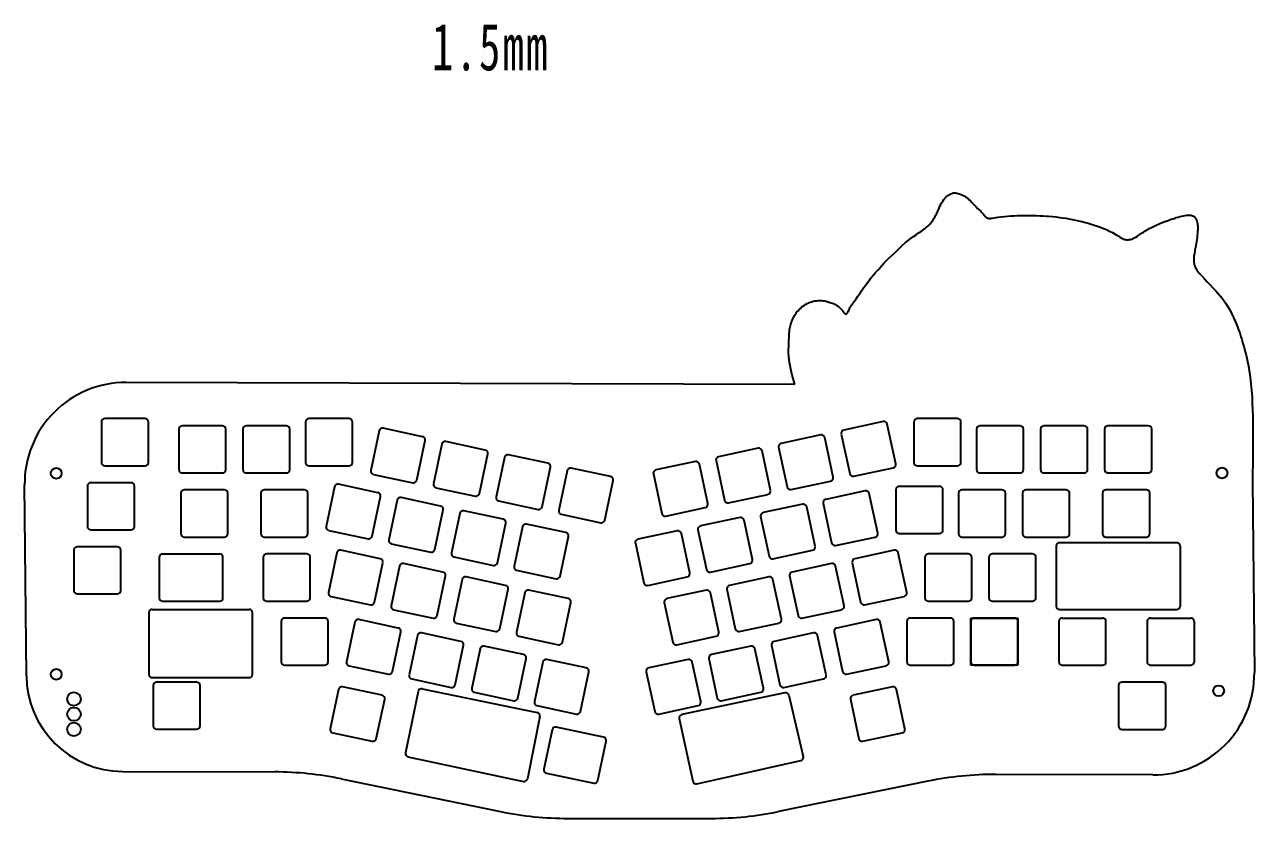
# Model space of a CAD drawing. Extents: x 1237 to 2260, y -732 to 1015.
# Drawn here: x 1858.7 to 2224.5, y 423.8 to 659.8 of the extents above; entities that cross this region are included whole.
import ezdxf

# ---------------------------------------------------------------- set-up
doc = ezdxf.new("R2010")
doc.units = 0
doc.layers.add('尺寸线层', color=3, linetype='Continuous', lineweight=18)
doc.styles.add('标准', font='', dxfattribs={"width": 0.667})
doc.styles.get('标准').set_extended_font_data('宋体')

msp = doc.modelspace()

# ---------------------------------------------------------------- linework, layer by layer
for p, q in [((2087.74, 552.77), (1888.91, 553.44)), ((2223.93, 523.93), (2224.45, 467.18)), ((1859.18, 466.22), (1858.66, 522.97)), ((1899.67, 502.42), (1916.67, 502.42)), ((2165.47, 504.78), (2165.47, 486.92)), ((2202.34, 504.78), (2202.34, 486.92)), ((1899.67, 488.42), (1916.67, 488.42)), ((1896.59, 485.96), (1925.47, 485.96)), ((2167.31, 483.37), (2179.31, 483.37)), ((2193.51, 483.37), (2205.51, 483.37)), ((2206.51, 482.37), (2206.51, 470.37)), ((2167.31, 469.37), (2179.31, 469.37)), ((2193.51, 469.37), (2205.51, 469.37)), ((1896.59, 465.66), (1925.47, 465.66)), ((1976.92, 462.36), (2011.15, 455.29)), ((2085.97, 460.43), (2090.28, 442.21)), ((2011.93, 454.11), (2008.2, 435.58)), ((2053.4, 453.49), (2057.42, 434.84)), ((1972.68, 442.13), (2007.01, 434.8)), ((2058.62, 434.07), (2089.52, 441)), ((1887.85, 437.76), (1933.07, 437.61)), ((1952.84, 435.57), (2000.24, 425.84)), ((2194.2, 436.71), (2147.6, 436.87)), ((2127.3, 434.86), (2082.88, 425.81)), ((2020.35, 423.8), (2062.92, 423.8))]:
    msp.add_line(p, q)
at = {"color": 7, "linetype": 'Continuous', "lineweight": 25}
for p, q in [((1881.5, 541.66), (1881.5, 529.66)), ((1881.5, 541.66), (1881.5, 529.66)), ((1881.5, 541.66), (1881.5, 529.66)), ((1894.5, 542.66), (1882.5, 542.66)), ((1894.5, 542.66), (1882.5, 542.66)), ((1894.5, 542.66), (1882.5, 542.66)), ((1895.5, 529.66), (1895.5, 541.66)), ((1895.5, 529.66), (1895.5, 541.66)), ((1895.5, 529.66), (1895.5, 541.66)), ((1942.21, 541.66), (1942.21, 529.66)), ((1955.21, 542.66), (1943.21, 542.66)), ((1956.21, 529.66), (1956.21, 541.66)), ((2114.08, 541.78), (2102.35, 539.28)), ((2123.17, 541.66), (2123.17, 529.66)), ((2136.17, 542.66), (2124.17, 542.66)), ((2137.17, 529.66), (2137.17, 541.66)), ((1904.52, 539.52), (1904.52, 527.52)), ((1917.52, 540.52), (1905.52, 540.52)), ((1918.52, 527.52), (1918.52, 539.52)), ((1923.57, 539.52), (1923.57, 527.52)), ((1936.57, 540.52), (1924.57, 540.52)), ((1937.57, 527.52), (1937.57, 539.52)), ((1964.11, 539.03), (1961.62, 527.29)), ((1977.04, 537.3), (1965.3, 539.8)), ((2095.45, 537.82), (2083.71, 535.32)), ((2101.58, 538.1), (2104.07, 526.36)), ((2117.77, 529.27), (2115.27, 541.01)), ((2141.8, 539.52), (2141.8, 527.52)), ((2154.8, 540.52), (2142.8, 540.52)), ((2155.8, 527.52), (2155.8, 539.52)), ((2160.85, 539.52), (2160.85, 527.52)), ((2160.85, 539.52), (2160.85, 527.52)), ((2173.85, 540.52), (2161.85, 540.52)), ((2174.85, 527.52), (2174.85, 539.52)), ((2179.9, 539.52), (2179.9, 527.52)), ((2192.9, 540.52), (2180.9, 540.52)), ((2193.9, 527.52), (2193.9, 539.52)), ((2193.9, 527.52), (2193.9, 539.52)), ((1975.31, 524.38), (1977.81, 536.12)), ((1982.75, 535.07), (1980.25, 523.33)), ((1995.67, 533.34), (1983.93, 535.84)), ((2082.94, 534.14), (2085.44, 522.4)), ((2099.13, 525.31), (2096.64, 537.05)), ((1993.94, 520.42), (1996.44, 532.16)), ((2001.38, 531.11), (1998.88, 519.37)), ((2014.3, 529.38), (2002.56, 531.88)), ((2076.82, 533.86), (2065.08, 531.36)), ((2080.5, 521.35), (2078, 533.09)), ((1882.5, 528.66), (1894.5, 528.66)), ((1882.5, 528.66), (1894.5, 528.66)), ((1882.5, 528.66), (1894.5, 528.66)), ((1943.21, 528.66), (1955.21, 528.66)), ((2012.58, 516.46), (2015.07, 528.2)), ((2020.01, 527.15), (2017.52, 515.41)), ((2032.94, 525.42), (2021.2, 527.92)), ((2058.18, 529.9), (2046.45, 527.4)), ((2061.86, 517.39), (2059.37, 529.13)), ((2064.31, 530.18), (2066.8, 518.44)), ((2105.26, 525.59), (2117, 528.08)), ((2124.17, 528.66), (2136.17, 528.66)), ((1890.34, 523.61), (1878.34, 523.61)), ((1890.34, 523.61), (1878.34, 523.61)), ((1890.34, 523.61), (1878.34, 523.61)), ((1905.52, 526.52), (1917.52, 526.52)), ((1924.57, 526.52), (1936.57, 526.52)), ((1963.76, 520.65), (1952.02, 523.15)), ((1962.39, 526.1), (1974.12, 523.61)), ((2031.21, 512.5), (2033.71, 524.24)), ((2045.68, 526.22), (2048.17, 514.48)), ((2086.62, 521.63), (2098.36, 524.12)), ((2142.8, 526.52), (2154.8, 526.52)), ((2161.85, 526.52), (2173.85, 526.52)), ((2180.9, 526.52), (2192.9, 526.52)), ((1877.34, 522.61), (1877.34, 510.61)), ((1877.34, 522.61), (1877.34, 510.61)), ((1877.34, 522.61), (1877.34, 510.61)), ((1891.34, 510.61), (1891.34, 522.61)), ((1891.34, 510.61), (1891.34, 522.61)), ((1891.34, 510.61), (1891.34, 522.61)), ((1905.12, 520.47), (1905.12, 508.47)), ((1918.12, 521.47), (1906.12, 521.47)), ((1919.12, 508.47), (1919.12, 520.47)), ((1928.93, 520.47), (1928.93, 508.47)), ((1941.93, 521.47), (1929.93, 521.47)), ((1942.93, 508.47), (1942.93, 520.47)), ((1950.83, 522.38), (1948.34, 510.64)), ((1962.03, 507.73), (1964.53, 519.47)), ((1981.02, 522.14), (1992.76, 519.65)), ((2067.99, 517.67), (2079.73, 520.16)), ((2108.72, 521.17), (2096.99, 518.67)), ((2112.41, 508.66), (2109.91, 520.4)), ((2117.81, 521.53), (2117.81, 509.53)), ((2130.81, 522.53), (2118.81, 522.53)), ((2131.81, 509.53), (2131.81, 521.53)), ((2136.44, 520.47), (2136.44, 508.47)), ((2149.44, 521.47), (2137.44, 521.47)), ((2150.44, 508.47), (2150.44, 520.47)), ((2155.49, 520.47), (2155.49, 508.47)), ((2168.49, 521.47), (2156.49, 521.47)), ((2169.49, 508.47), (2169.49, 520.47)), ((2179.31, 520.47), (2179.31, 508.47)), ((2192.31, 521.47), (2180.31, 521.47)), ((2193.31, 508.47), (2193.31, 520.47)), ((1969.47, 518.42), (1966.97, 506.68)), ((1982.39, 516.69), (1970.65, 519.19)), ((1999.65, 518.18), (2011.39, 515.69)), ((2049.36, 513.71), (2061.09, 516.2)), ((2090.09, 517.21), (2078.35, 514.71)), ((2093.77, 504.7), (2091.28, 516.44)), ((2096.22, 517.49), (2098.71, 505.75)), ((1980.66, 503.77), (1983.16, 515.51)), ((1988.1, 514.46), (1985.6, 502.72)), ((2001.02, 512.73), (1989.28, 515.23)), ((2018.29, 514.22), (2030.03, 511.73)), ((2071.46, 513.25), (2059.72, 510.75)), ((2075.14, 500.74), (2072.64, 512.48)), ((2077.58, 513.53), (2080.08, 501.79)), ((1878.34, 509.61), (1890.34, 509.61)), ((1878.34, 509.61), (1890.34, 509.61)), ((1878.34, 509.61), (1890.34, 509.61)), ((1949.11, 509.45), (1960.84, 506.96)), ((1999.3, 499.81), (2001.79, 511.55)), ((2006.73, 510.5), (2004.24, 498.76)), ((2019.66, 508.77), (2007.92, 511.27)), ((2052.82, 509.29), (2041.09, 506.79)), ((2056.5, 496.78), (2054.01, 508.52)), ((2058.95, 509.57), (2061.44, 497.83)), ((2118.81, 508.53), (2130.81, 508.53)), ((1906.12, 507.47), (1918.12, 507.47)), ((1929.93, 507.47), (1941.93, 507.47)), ((1967.74, 505.49), (1979.48, 503)), ((2017.93, 495.85), (2020.43, 507.59)), ((2040.32, 505.61), (2042.81, 493.87)), ((2099.9, 504.98), (2111.64, 507.47)), ((2137.44, 507.47), (2149.44, 507.47)), ((2156.49, 507.47), (2168.49, 507.47)), ((2201.34, 505.78), (2166.47, 505.78)), ((2180.31, 507.47), (2192.31, 507.47)), ((1873.27, 503.56), (1873.27, 491.56)), ((1873.27, 503.56), (1873.27, 491.56)), ((1873.27, 503.56), (1873.27, 491.56)), ((1873.27, 503.56), (1873.27, 491.56)), ((1873.27, 503.56), (1873.27, 491.56)), ((1886.27, 504.56), (1874.27, 504.56)), ((1886.27, 504.56), (1874.27, 504.56)), ((1886.27, 504.56), (1874.27, 504.56)), ((1886.27, 504.56), (1874.27, 504.56)), ((1886.27, 504.56), (1874.27, 504.56)), ((1887.27, 491.56), (1887.27, 503.56)), ((1887.27, 491.56), (1887.27, 503.56)), ((1887.27, 491.56), (1887.27, 503.56)), ((1887.27, 491.56), (1887.27, 503.56)), ((1887.27, 491.56), (1887.27, 503.56)), ((1898.67, 501.42), (1898.67, 489.42)), ((1917.67, 489.42), (1917.67, 501.42)), ((1929.63, 501.42), (1929.63, 489.42)), ((1942.63, 502.42), (1930.63, 502.42)), ((1943.63, 489.42), (1943.63, 501.42)), ((1951.53, 502.75), (1949.04, 491.01)), ((1964.46, 501.02), (1952.72, 503.52)), ((1986.37, 501.53), (1998.11, 499.04)), ((2081.26, 501.02), (2093, 503.51)), ((2117.34, 503.52), (2105.61, 501.02)), ((2121.03, 491.01), (2118.53, 502.75)), ((2126.43, 501.42), (2126.43, 489.42)), ((2139.43, 502.42), (2127.43, 502.42)), ((2140.43, 489.42), (2140.43, 501.42)), ((2145.48, 501.42), (2145.48, 489.42)), ((2158.48, 502.42), (2146.48, 502.42)), ((2159.48, 489.42), (2159.48, 501.42)), ((1962.73, 488.1), (1965.23, 499.84)), ((1970.17, 498.79), (1967.67, 487.05)), ((1983.09, 497.06), (1971.35, 499.56)), ((2005.01, 497.57), (2016.75, 495.08)), ((2062.63, 497.06), (2074.37, 499.55)), ((2098.71, 499.56), (2086.97, 497.06)), ((2102.39, 487.05), (2099.9, 498.79)), ((2104.84, 499.84), (2107.33, 488.1)), ((1981.36, 484.14), (1983.86, 495.88)), ((1988.8, 494.83), (1986.3, 483.09)), ((2001.72, 493.1), (1989.98, 495.6)), ((2044, 493.1), (2055.73, 495.59)), ((2080.08, 495.6), (2068.34, 493.1)), ((2083.76, 483.09), (2081.26, 494.83)), ((2086.2, 495.88), (2088.7, 484.14)), ((1874.27, 490.56), (1886.27, 490.56)), ((1874.27, 490.56), (1886.27, 490.56)), ((1874.27, 490.56), (1886.27, 490.56)), ((1874.27, 490.56), (1886.27, 490.56)), ((1874.27, 490.56), (1886.27, 490.56)), ((2000, 480.18), (2002.49, 491.92)), ((2007.43, 490.87), (2004.94, 479.13)), ((2020.36, 489.14), (2008.62, 491.64)), ((2061.44, 491.64), (2049.71, 489.14)), ((2065.12, 479.13), (2062.63, 490.87)), ((2067.57, 491.92), (2070.06, 480.18)), ((1930.63, 488.42), (1942.63, 488.42)), ((1949.81, 489.82), (1961.54, 487.33)), ((2018.63, 476.22), (2021.13, 487.96)), ((2048.94, 487.96), (2051.43, 476.22)), ((2108.52, 487.33), (2120.26, 489.82)), ((2127.43, 488.42), (2139.43, 488.42)), ((2146.48, 488.42), (2158.48, 488.42)), ((1895.59, 484.96), (1895.59, 466.66)), ((1926.47, 466.66), (1926.47, 484.96)), ((1947.98, 483.37), (1935.98, 483.37)), ((1969.81, 480.41), (1958.07, 482.91)), ((1968.44, 485.86), (1980.18, 483.37)), ((2089.88, 483.37), (2101.62, 485.86)), ((2111.98, 482.91), (2100.25, 480.41)), ((2134.07, 483.37), (2122.07, 483.37)), ((2153.12, 483.37), (2141.12, 483.37)), ((2166.47, 485.92), (2201.34, 485.92)), ((1934.98, 482.37), (1934.98, 470.37)), ((1948.98, 470.37), (1948.98, 482.37)), ((1956.88, 482.14), (1954.39, 470.4)), ((1968.08, 467.49), (1970.58, 479.23)), ((1987.07, 481.9), (1998.81, 479.41)), ((2071.25, 479.41), (2082.99, 481.9)), ((2099.48, 479.23), (2101.97, 467.49)), ((2115.67, 470.4), (2113.17, 482.14)), ((2121.07, 482.37), (2121.07, 470.37)), ((2135.07, 470.37), (2135.07, 482.37)), ((2140.12, 482.37), (2140.12, 470.37)), ((2154.12, 470.37), (2154.12, 482.37)), ((2166.31, 482.37), (2166.31, 470.37)), ((2180.31, 470.37), (2180.31, 482.37)), ((2192.51, 482.37), (2192.51, 470.37)), ((1975.52, 478.18), (1973.02, 466.44)), ((1988.44, 476.45), (1976.7, 478.95)), ((2005.71, 477.94), (2017.45, 475.45)), ((2052.62, 475.45), (2064.35, 477.94)), ((2093.35, 478.95), (2081.61, 476.45)), ((2097.03, 466.44), (2094.54, 478.18)), ((1986.71, 463.53), (1989.21, 475.27)), ((1994.15, 474.22), (1991.65, 462.48)), ((2007.07, 472.49), (1995.33, 474.99)), ((2074.72, 474.99), (2062.98, 472.49)), ((2078.4, 462.48), (2075.9, 474.22)), ((2080.84, 475.27), (2083.34, 463.53)), ((1935.98, 469.37), (1947.98, 469.37)), ((1955.16, 469.21), (1966.89, 466.72)), ((2005.35, 459.57), (2007.84, 471.31)), ((2012.78, 470.26), (2010.29, 458.52)), ((2025.71, 468.53), (2013.97, 471.03)), ((2056.08, 471.03), (2044.35, 468.53)), ((2059.76, 458.52), (2057.27, 470.26)), ((2062.21, 471.31), (2064.7, 459.57)), ((2103.16, 466.72), (2114.9, 469.21)), ((2122.07, 469.37), (2134.07, 469.37)), ((2141.12, 469.37), (2153.12, 469.37)), ((1973.79, 465.25), (1985.53, 462.76)), ((2023.98, 455.61), (2026.48, 467.35)), ((2043.58, 467.35), (2046.07, 455.61)), ((2084.52, 462.76), (2096.26, 465.25)), ((1896.89, 463.32), (1896.89, 451.32)), ((1909.89, 464.32), (1897.89, 464.32)), ((1910.89, 451.32), (1910.89, 463.32)), ((1952.07, 462.15), (1949.58, 450.41)), ((1965, 460.42), (1953.26, 462.92)), ((1975.74, 461.58), (1971.91, 443.32)), ((1992.42, 461.29), (2004.16, 458.8)), ((2084.79, 461.17), (2054.17, 454.67)), ((2065.89, 458.8), (2077.63, 461.29)), ((2116.79, 462.92), (2105.06, 460.42)), ((2120.48, 450.41), (2117.98, 462.15)), ((2184.07, 463.28), (2184.07, 451.28)), ((2197.07, 464.28), (2185.07, 464.28)), ((2198.07, 451.28), (2198.07, 463.28)), ((1963.27, 447.5), (1965.77, 459.24)), ((2011.06, 457.33), (2022.8, 454.84)), ((2047.26, 454.84), (2058.99, 457.33)), ((2104.29, 459.24), (2106.78, 447.5)), ((1897.89, 450.32), (1909.89, 450.32)), ((2015.59, 450.18), (2013.1, 438.45)), ((2030.85, 447.96), (2016.78, 450.95)), ((2185.07, 450.28), (2197.07, 450.28)), ((1950.35, 449.22), (1962.08, 446.73)), ((2029.12, 435.04), (2031.62, 446.78)), ((2107.97, 446.73), (2119.71, 449.22)), ((2013.87, 437.26), (2027.93, 434.27))]:
    msp.add_line(p, q, dxfattribs=at)
at = {"color": 0}
for p, q in [((2140.12, 483.37), (2154.12, 483.37)), ((2140.12, 469.37), (2140.12, 483.37)), ((2154.12, 483.37), (2154.12, 469.37)), ((2154.12, 469.37), (2140.12, 469.37))]:
    msp.add_line(p, q, dxfattribs=at)
msp.add_lwpolyline([(2087.74, 552.77), (2087.22, 554.64), (2086.97, 555.58), (2086.73, 556.52), (2086.55, 557.33), (2086.33, 558.42), (2086.17, 559.37), (2086.05, 560.33), (2086, 560.82), (2085.98, 561.11), (2085.92, 562.27), (2085.91, 563.24), (2085.93, 564.21), (2085.98, 565.74), (2086.03, 567.12), (2086.1, 568.09), (2086.15, 568.57), (2086.21, 569.05), (2086.3, 569.61), (2086.38, 570), (2086.49, 570.48), (2086.63, 570.95), (2086.78, 571.41), (2086.95, 571.87), (2087.14, 572.31), (2087.35, 572.75), (2087.65, 573.29), (2087.83, 573.6), (2088.11, 574), (2088.4, 574.39), (2088.71, 574.77), (2089.05, 575.12), (2089.4, 575.46), (2089.76, 575.79), (2090.15, 576.09), (2090.52, 576.34), (2090.97, 576.63), (2091.41, 576.86), (2091.85, 577.08), (2092.31, 577.26), (2092.78, 577.42), (2093.25, 577.56), (2093.73, 577.66), (2094.21, 577.73), (2094.7, 577.78), (2095.02, 577.79), (2095.66, 577.77), (2096.14, 577.72), (2096.62, 577.65), (2097.1, 577.55), (2097.58, 577.43), (2097.87, 577.35), (2098.52, 577.14), (2098.99, 576.97), (2099.44, 576.78), (2099.86, 576.57), (2100.14, 576.41), (2100.26, 576.33), (2100.63, 576.07), (2100.98, 575.77), (2101.32, 575.44), (2101.66, 575.08), (2102, 574.69), (2102.24, 574.39), (2102.53, 574.05), (2102.62, 573.96), (2102.71, 573.88), (2102.8, 573.82), (2102.91, 573.77), (2102.97, 573.76), (2103.05, 573.77), (2103.12, 573.81), (2103.2, 573.86), (2103.27, 573.93), (2103.34, 574.02), (2103.42, 574.12), (2103.48, 574.23), (2103.62, 574.49), (2103.88, 575.05), (2103.99, 575.3), (2104.13, 575.58), (2104.26, 575.81), (2104.39, 576.03), (2104.52, 576.23), (2104.65, 576.41), (2105.03, 576.92), (2105.18, 577.13), (2105.45, 577.5), (2105.98, 578.28), (2106.52, 579.08), (2107.07, 579.9), (2107.63, 580.72), (2108.19, 581.54), (2108.65, 582.18), (2109.35, 583.12), (2109.95, 583.88), (2110.29, 584.3), (2111.8, 586.12), (2112.61, 587.06), (2113.71, 588.31), (2114.37, 589.02), (2114.83, 589.5), (2115.74, 590.39), (2117.36, 591.92), (2118.56, 593.06), (2119.26, 593.72), (2119.71, 594.12), (2120.72, 595), (2121.48, 595.61), (2122.37, 596.29), (2123.02, 596.78), (2123.81, 597.35), (2124.58, 597.89), (2125.4, 598.45), (2126.2, 599.02), (2126.58, 599.31), (2126.96, 599.61), (2127.32, 599.93), (2127.52, 600.13), (2128, 600.62), (2128.31, 601), (2128.61, 601.38), (2128.89, 601.78), (2129.15, 602.19), (2129.4, 602.61), (2129.63, 603.05), (2129.85, 603.48), (2130.25, 604.36), (2130.64, 605.25), (2131.03, 606.08), (2131.27, 606.55), (2131.5, 606.97), (2131.76, 607.38), (2132.05, 607.78), (2132.26, 608.04), (2132.54, 608.35), (2132.72, 608.53), (2132.92, 608.71), (2133.11, 608.88), (2133.32, 609.04), (2133.53, 609.18), (2133.74, 609.32), (2133.96, 609.44), (2134.19, 609.55), (2134.42, 609.64), (2134.65, 609.71), (2134.88, 609.77), (2135.11, 609.8), (2135.4, 609.81), (2135.58, 609.8), (2135.82, 609.76), (2136.05, 609.71), (2136.28, 609.65), (2136.75, 609.48), (2137.24, 609.28), (2137.66, 609.09), (2138.11, 608.89), (2138.53, 608.66), (2138.73, 608.53), (2138.88, 608.43), (2139.12, 608.25), (2139.3, 608.09), (2139.65, 607.76), (2139.98, 607.4), (2140.31, 607.04), (2140.6, 606.71), (2140.97, 606.32), (2141.66, 605.63), (2142.12, 605.19), (2143.05, 604.31), (2143.39, 603.96), (2143.74, 603.57), (2144.04, 603.2), (2144.2, 603), (2144.37, 602.82), (2144.54, 602.65), (2144.72, 602.5), (2144.93, 602.38), (2145.13, 602.3), (2145.35, 602.25), (2145.58, 602.22), (2145.82, 602.22), (2146.07, 602.23), (2146.32, 602.26), (2146.58, 602.3), (2147.06, 602.38), (2147.61, 602.47), (2148.12, 602.55), (2149.12, 602.69), (2150.1, 602.8), (2151.06, 602.88), (2152.01, 602.95), (2152.95, 603), (2153.9, 603.03), (2154.84, 603.05), (2155.56, 603.07), (2156.74, 603.07), (2157.71, 603.07), (2158.67, 603.06), (2159.65, 603.04), (2160.62, 603.01), (2161.6, 602.97), (2162.57, 602.91), (2163.23, 602.86), (2164.52, 602.75), (2165.48, 602.64), (2166.45, 602.52), (2167.41, 602.39), (2168.37, 602.24), (2169.33, 602.08), (2170.28, 601.9), (2171.23, 601.7), (2172.17, 601.5), (2173.12, 601.27), (2174.26, 600.98), (2174.99, 600.79), (2175.92, 600.52), (2176.84, 600.24), (2177.76, 599.93), (2178.67, 599.6), (2179.57, 599.25), (2180.46, 598.86), (2181.34, 598.45), (2182.21, 598), (2183.07, 597.52), (2183.49, 597.27), (2183.91, 597), (2184.45, 596.64), (2185.17, 596.21), (2185.42, 596.1), (2185.64, 596.02), (2185.78, 595.98), (2186.05, 595.92), (2186.25, 595.9), (2186.46, 595.88), (2186.67, 595.87), (2186.88, 595.87), (2187.11, 595.89), (2187.44, 595.94), (2187.6, 595.97), (2187.79, 596.01), (2188.03, 596.07), (2188.25, 596.16), (2188.72, 596.39), (2189.18, 596.65), (2189.65, 596.93), (2190.11, 597.23), (2191.08, 597.88), (2191.46, 598.13), (2191.9, 598.4), (2192.33, 598.67), (2192.76, 598.92), (2193.18, 599.16), (2193.6, 599.39), (2194.43, 599.83), (2195.27, 600.23), (2196.11, 600.61), (2196.97, 600.96), (2197.85, 601.3), (2198.76, 601.63), (2199.23, 601.79), (2199.71, 601.95), (2200.2, 602.11), (2200.88, 602.32), (2201.22, 602.43), (2201.74, 602.59), (2202.27, 602.74), (2202.8, 602.88), (2203.33, 603), (2203.84, 603.1), (2204.33, 603.16), (2204.57, 603.18), (2204.8, 603.19), (2205.03, 603.2), (2205.24, 603.19), (2205.45, 603.17), (2205.65, 603.13), (2205.84, 603.09), (2206.08, 603), (2206.19, 602.95), (2206.35, 602.87), (2206.49, 602.76), (2206.63, 602.65), (2206.75, 602.52), (2206.87, 602.38), (2206.97, 602.23), (2207.07, 602.07), (2207.16, 601.89), (2207.24, 601.71), (2207.31, 601.51), (2207.37, 601.31), (2207.42, 601.1), (2207.47, 600.88), (2207.5, 600.65), (2207.53, 600.41), (2207.58, 599.91), (2207.59, 599.39), (2207.59, 598.84), (2207.56, 598.28), (2207.52, 597.7), (2207.46, 597.1), (2207.38, 596.51), (2207.21, 595.3), (2207, 594.1), (2206.9, 593.52), (2206.76, 592.78), (2206.69, 592.4), (2206.6, 591.86), (2206.51, 591.34), (2206.45, 590.84), (2206.4, 590.35), (2206.39, 589.88), (2206.4, 589.42), (2206.42, 589.19), (2206.45, 588.97), (2206.49, 588.75), (2206.54, 588.53), (2206.6, 588.31), (2206.63, 588.2), (2206.76, 587.89), (2206.85, 587.68), (2207.08, 587.26), (2207.33, 586.86), (2207.62, 586.46), (2207.93, 586.07), (2208.26, 585.68), (2208.77, 585.12), (2209.62, 584.19), (2210.31, 583.47), (2210.99, 582.76), (2212.32, 581.35), (2212.98, 580.64), (2213.61, 579.93), (2214.23, 579.21), (2214.83, 578.47), (2215.53, 577.52), (2215.94, 576.93), (2216.46, 576.12), (2216.95, 575.29), (2217.41, 574.45), (2217.85, 573.58), (2218.27, 572.7), (2218.67, 571.81), (2219.05, 570.91), (2219.4, 569.99), (2219.75, 569.07), (2220.07, 568.14), (2220.45, 567), (2220.68, 566.28), (2220.96, 565.34), (2221.24, 564.4), (2221.49, 563.46), (2221.74, 562.52), (2221.97, 561.58), (2222.19, 560.63), (2222.39, 559.69), (2222.58, 558.74), (2222.76, 557.79), (2222.92, 556.84), (2223.07, 555.88), (2223.19, 555.02), (2223.32, 553.97), (2223.43, 553.01), (2223.52, 552.05), (2223.61, 551.08), (2223.68, 550.12), (2223.74, 549.15), (2223.83, 547.21), (2223.9, 545.27), (2223.94, 543.33), (2223.95, 541.39), (2223.96, 536.95), (2223.94, 531.67), (2223.93, 523.93)])
for centre in [(1868.08, 526.4), (2214.82, 526.5), (1868.08, 466.64), (2213.82, 461.74)]:
    msp.add_circle(centre, 1.6)
at = {"color": 7, "linetype": 'Continuous', "lineweight": 25}
for centre in [(1873.34, 459.3), (1873.34, 454.8), (1873.34, 450.3)]:
    msp.add_circle(centre, 2, dxfattribs=at)
for centre, radius, start, end in [((1888.8, 523.3), 30.14, 89.7914, 180.6281), ((2166.47, 504.78), 1, 90, 180), ((2201.34, 504.78), 1, 0, 90), ((2166.47, 486.92), 1, 180, 270), ((2201.34, 486.92), 1, 270, 0), ((2205.51, 482.37), 1, 0, 90), ((2205.51, 470.37), 1, 270, 0), ((1887.95, 466.53), 28.77, 180.6281, 269.7914), ((1896.59, 466.66), 1, 180, 270), ((1925.47, 466.66), 1, 270, 0), ((2194.31, 466.85), 30.14, 269.7914, 0.6281), ((1976.71, 461.38), 1, 78.3349, 168.1791), ((2084.99, 460.2), 1, 13.3165, 101.9857), ((2010.95, 454.31), 1, 348.6206, 78.3349), ((2054.38, 453.7), 1, 101.9857, 192.1654), ((1972.89, 443.11), 1, 168.1791, 257.9479), ((2089.31, 441.98), 1, 282.6295, 13.3165), ((1932.74, 337.61), 100, 78.4023, 89.8082), ((2007.22, 435.78), 1, 257.9479, 348.6206), ((2147.25, 336.87), 100, 89.8021, 101.5087), ((2058.4, 435.05), 1, 192.1654, 282.6295), ((2020.35, 523.8), 100, 258.4023, 270), ((2062.92, 523.8), 100, 270, 281.5087)]:
    msp.add_arc(centre, radius, start, end)
for centre, start, end in [((1882.5, 541.66), 90, 180), ((1882.5, 541.66), 90, 180), ((1882.5, 541.66), 90, 180), ((1894.5, 541.66), 0, 90), ((1894.5, 541.66), 0, 90), ((1894.5, 541.66), 0, 90), ((1943.21, 541.66), 90, 180), ((1955.21, 541.66), 0, 90), ((2114.29, 540.8), 12, 102), ((2124.17, 541.66), 90, 180), ((2136.17, 541.66), 0, 90), ((1905.52, 539.52), 90, 180), ((1917.52, 539.52), 0, 90), ((1924.57, 539.52), 90, 180), ((1936.57, 539.52), 0, 90), ((1965.09, 538.82), 78, 168), ((2095.66, 536.84), 12, 102), ((2102.55, 538.31), 102, 192), ((2142.8, 539.52), 90, 180), ((2154.8, 539.52), 0, 90), ((2161.85, 539.52), 90, 180), ((2173.85, 539.52), 0, 90), ((2180.9, 539.52), 90, 180), ((2192.9, 539.52), 0, 90), ((1976.83, 536.33), 348, 78), ((1983.72, 534.86), 78, 168), ((2083.92, 534.34), 102, 192), ((1995.46, 532.36), 348, 78), ((2002.36, 530.9), 78, 168), ((2065.29, 530.38), 102, 192), ((2077.02, 532.88), 12, 102), ((1882.5, 529.66), 180, 270), ((1882.5, 529.66), 180, 270), ((1882.5, 529.66), 180, 270), ((1894.5, 529.66), 270, 0), ((1894.5, 529.66), 270, 0), ((1894.5, 529.66), 270, 0), ((1905.52, 527.52), 180, 270), ((1917.52, 527.52), 270, 0), ((1924.57, 527.52), 180, 270), ((1936.57, 527.52), 270, 0), ((1943.21, 529.66), 180, 270), ((1955.21, 529.66), 270, 0), ((1962.59, 527.08), 168, 258), ((2014.09, 528.4), 348, 78), ((2020.99, 526.94), 78, 168), ((2046.65, 526.42), 102, 192), ((2058.39, 528.92), 12, 102), ((2116.79, 529.06), 282, 12), ((2124.17, 529.66), 180, 270), ((2136.17, 529.66), 270, 0), ((2142.8, 527.52), 180, 270), ((2154.8, 527.52), 270, 0), ((2161.85, 527.52), 180, 270), ((2173.85, 527.52), 270, 0), ((2180.9, 527.52), 180, 270), ((2192.9, 527.52), 270, 0), ((1878.34, 522.61), 90, 180), ((1878.34, 522.61), 90, 180), ((1878.34, 522.61), 90, 180), ((1890.34, 522.61), 0, 90), ((1890.34, 522.61), 0, 90), ((1890.34, 522.61), 0, 90), ((1951.81, 522.17), 78, 168), ((1974.33, 524.59), 258, 348), ((1981.23, 523.12), 168, 258), ((2032.73, 524.44), 348, 78), ((2098.15, 525.1), 282, 12), ((2105.05, 526.57), 192, 282), ((1906.12, 520.47), 90, 180), ((1918.12, 520.47), 0, 90), ((1929.93, 520.47), 90, 180), ((1941.93, 520.47), 0, 90), ((1963.55, 519.68), 348, 78), ((1992.97, 520.63), 258, 348), ((2079.52, 521.14), 282, 12), ((2086.42, 522.61), 192, 282), ((2108.93, 520.19), 12, 102), ((2118.81, 521.53), 90, 180), ((2130.81, 521.53), 0, 90), ((2137.44, 520.47), 90, 180), ((2149.44, 520.47), 0, 90), ((2156.49, 520.47), 90, 180), ((2168.49, 520.47), 0, 90), ((2180.31, 520.47), 90, 180), ((2192.31, 520.47), 0, 90), ((1970.44, 518.21), 78, 168), ((1982.18, 515.71), 348, 78), ((1999.86, 519.16), 168, 258), ((2011.6, 516.67), 258, 348), ((2060.89, 517.18), 282, 12), ((2067.78, 518.65), 192, 282), ((2090.3, 516.23), 12, 102), ((2097.19, 517.7), 102, 192), ((1989.08, 514.25), 78, 168), ((2000.81, 511.75), 348, 78), ((2018.5, 515.2), 168, 258), ((2030.23, 512.71), 258, 348), ((2049.15, 514.69), 192, 282), ((2071.66, 512.27), 12, 102), ((2078.56, 513.73), 102, 192), ((1878.34, 510.61), 180, 270), ((1878.34, 510.61), 180, 270), ((1878.34, 510.61), 180, 270), ((1890.34, 510.61), 270, 0), ((1890.34, 510.61), 270, 0), ((1890.34, 510.61), 270, 0), ((1906.12, 508.47), 180, 270), ((1918.12, 508.47), 270, 0), ((1929.93, 508.47), 180, 270), ((1941.93, 508.47), 270, 0), ((1949.31, 510.43), 168, 258), ((2007.71, 510.29), 78, 168), ((2019.45, 507.79), 348, 78), ((2053.03, 508.31), 12, 102), ((2059.93, 509.77), 102, 192), ((2111.43, 508.45), 282, 12), ((2118.81, 509.53), 180, 270), ((2130.81, 509.53), 270, 0), ((2137.44, 508.47), 180, 270), ((2149.44, 508.47), 270, 0), ((2156.49, 508.47), 180, 270), ((2168.49, 508.47), 270, 0), ((2180.31, 508.47), 180, 270), ((2192.31, 508.47), 270, 0), ((1961.05, 507.94), 258, 348), ((1967.95, 506.47), 168, 258), ((2041.29, 505.81), 102, 192), ((2099.69, 505.96), 192, 282), ((1874.27, 503.56), 90, 180), ((1874.27, 503.56), 90, 180), ((1874.27, 503.56), 90, 180), ((1874.27, 503.56), 90, 180), ((1874.27, 503.56), 90, 180), ((1886.27, 503.56), 0, 90), ((1886.27, 503.56), 0, 90), ((1886.27, 503.56), 0, 90), ((1886.27, 503.56), 0, 90), ((1886.27, 503.56), 0, 90), ((1899.67, 501.42), 90, 180), ((1916.67, 501.42), 0, 90), ((1930.63, 501.42), 90, 180), ((1942.63, 501.42), 0, 90), ((1952.51, 502.54), 78, 168), ((1979.69, 503.98), 258, 348), ((1986.58, 502.51), 168, 258), ((2081.06, 502), 192, 282), ((2092.79, 504.49), 282, 12), ((2117.55, 502.54), 12, 102), ((2127.43, 501.42), 90, 180), ((2139.43, 501.42), 0, 90), ((2146.48, 501.42), 90, 180), ((2158.48, 501.42), 0, 90), ((1964.25, 500.05), 348, 78), ((1971.14, 498.58), 78, 168), ((1998.32, 500.02), 258, 348), ((2005.22, 498.55), 168, 258), ((2062.42, 498.04), 192, 282), ((2074.16, 500.53), 282, 12), ((2098.92, 498.58), 12, 102), ((2105.81, 500.05), 102, 192), ((1982.88, 496.08), 348, 78), ((1989.78, 494.62), 78, 168), ((2016.95, 496.06), 258, 348), ((2043.79, 494.08), 192, 282), ((2055.53, 496.57), 282, 12), ((2080.28, 494.62), 12, 102), ((2087.18, 496.08), 102, 192), ((1874.27, 491.56), 180, 270), ((1874.27, 491.56), 180, 270), ((1874.27, 491.56), 180, 270), ((1874.27, 491.56), 180, 270), ((1874.27, 491.56), 180, 270), ((1886.27, 491.56), 270, 0), ((1886.27, 491.56), 270, 0), ((1886.27, 491.56), 270, 0), ((1886.27, 491.56), 270, 0), ((1886.27, 491.56), 270, 0), ((1950.01, 490.8), 168, 258), ((2001.51, 492.12), 348, 78), ((2008.41, 490.66), 78, 168), ((2061.65, 490.66), 12, 102), ((2068.55, 492.12), 102, 192), ((2120.05, 490.8), 282, 12), ((1899.67, 489.42), 180, 270), ((1916.67, 489.42), 270, 0), ((1930.63, 489.42), 180, 270), ((1942.63, 489.42), 270, 0), ((1961.75, 488.31), 258, 348), ((1968.65, 486.84), 168, 258), ((2020.15, 488.16), 348, 78), ((2049.91, 488.16), 102, 192), ((2101.41, 486.84), 282, 12), ((2108.31, 488.31), 192, 282), ((2127.43, 489.42), 180, 270), ((2139.43, 489.42), 270, 0), ((2146.48, 489.42), 180, 270), ((2158.48, 489.42), 270, 0), ((1896.59, 484.96), 90, 180.0001), ((1925.47, 484.96), 359.9999, 90.0001), ((1935.98, 482.37), 90, 180), ((1947.98, 482.37), 0, 90), ((1957.86, 481.93), 78, 168), ((1980.39, 484.35), 258, 348), ((1987.28, 482.88), 168, 258), ((2082.78, 482.88), 282, 12), ((2089.68, 484.35), 192, 282), ((2112.19, 481.93), 12, 102), ((2122.07, 482.37), 90, 180), ((2134.07, 482.37), 0, 90), ((2141.12, 482.37), 90, 180), ((2153.12, 482.37), 0, 90), ((2167.31, 482.37), 90, 180), ((2179.31, 482.37), 0, 90), ((2193.51, 482.37), 90, 180), ((1969.6, 479.44), 348, 78), ((1999.02, 480.39), 258, 348), ((2071.04, 480.39), 192, 282), ((2100.45, 479.44), 102, 192), ((1976.49, 477.97), 78, 168), ((1988.23, 475.47), 348, 78), ((2005.92, 478.92), 168, 258), ((2017.65, 476.43), 258, 348), ((2052.41, 476.43), 192, 282), ((2064.15, 478.92), 282, 12), ((2081.82, 475.47), 102, 192), ((2093.56, 477.97), 12, 102), ((1995.13, 474.01), 78, 168), ((2006.86, 471.51), 348, 78), ((2063.19, 471.51), 102, 192), ((2074.92, 474.01), 12, 102), ((1935.98, 470.37), 180, 270), ((1947.98, 470.37), 270, 0), ((1955.36, 470.19), 168, 258), ((2013.76, 470.05), 78, 168), ((2025.5, 467.55), 348, 78), ((2044.55, 467.55), 102, 192), ((2056.29, 470.05), 12, 102), ((2114.69, 470.19), 282, 12), ((2122.07, 470.37), 180, 270), ((2134.07, 470.37), 270, 0), ((2141.12, 470.37), 180, 270), ((2153.12, 470.37), 270, 0), ((2167.31, 470.37), 180, 270), ((2179.31, 470.37), 270, 0), ((2193.51, 470.37), 180, 270), ((1967.1, 467.7), 258, 348), ((1974, 466.23), 168, 258), ((2096.05, 466.23), 282, 12), ((2102.95, 467.7), 192, 282), ((1897.89, 463.32), 90, 180), ((1909.89, 463.32), 0, 90), ((1953.05, 461.94), 78, 168), ((1985.74, 463.74), 258, 348), ((1992.63, 462.27), 168, 258), ((2077.42, 462.27), 282, 12), ((2084.32, 463.74), 192, 282), ((2117, 461.94), 12, 102), ((2185.07, 463.28), 90, 180), ((2197.07, 463.28), 0, 90), ((1964.79, 459.45), 348, 78), ((2004.37, 459.78), 258, 348), ((2011.27, 458.31), 168, 258), ((2058.79, 458.31), 282, 12), ((2065.68, 459.78), 192, 282), ((2105.26, 459.45), 102, 192), ((2023, 455.82), 258, 348), ((2047.05, 455.82), 192, 282), ((1897.89, 451.32), 180, 270), ((1909.89, 451.32), 270, 0), ((1950.55, 450.2), 168, 258), ((2016.57, 449.97), 78, 168), ((2119.5, 450.2), 282, 12), ((2185.07, 451.28), 180, 270), ((2197.07, 451.28), 270, 0), ((1962.29, 447.71), 258, 348), ((2030.64, 446.99), 348, 78), ((2107.76, 447.71), 192, 282), ((2014.08, 438.24), 168, 258), ((2028.14, 435.25), 258, 348)]:
    msp.add_arc(centre, 1, start, end, dxfattribs=at)

# ---------------------------------------------------------------- texts
at = {"layer": '尺寸线层', "insert": (1979.85, 660.23), "char_height": 14, "width": 161.9799, "attachment_point": 1, "line_spacing_factor": 1.15057, "style": '标准'}
msp.add_mtext('{\\T1.1;1.5mm}', dxfattribs=at)

doc.saveas('drawing.dxf')
